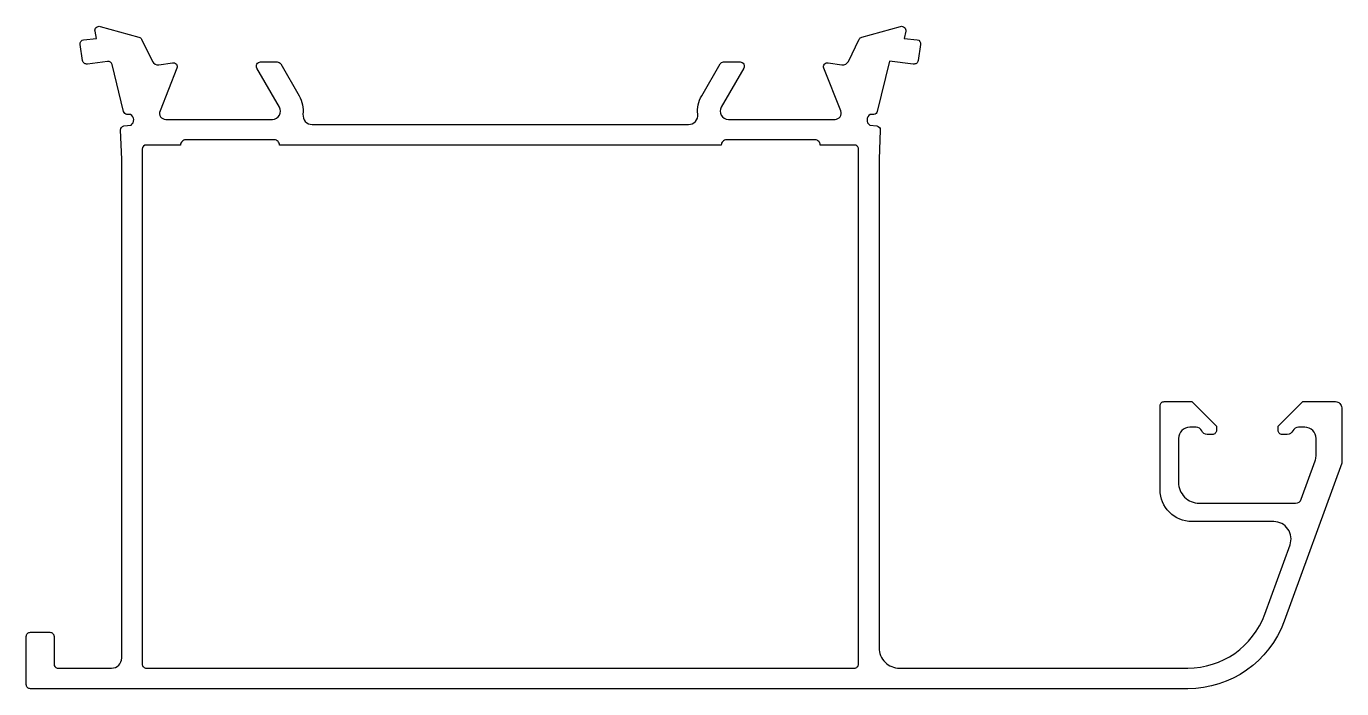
# Model space of a CAD drawing. Extents: x 935.2 to 999.3, y -13.6 to 18.7.
import ezdxf

# ---------------------------------------------------------------- set-up
doc = ezdxf.new("R2010")
doc.units = 0
doc.header["$LTSCALE"] = 15
doc.layers.get('0').update_dxf_attribs({"linetype": 'CONTINUOUS'})

msp = doc.modelspace()

# ---------------------------------------------------------------- linework, layer by layer
msp.add_lwpolyline([(976.539, 14.374), (976.361, 14.37, 0.559912), (976.335, 13.859), (976.688, 13.819), (976.688, 13.819, -0.369591), (976.849, 13.614), (976.79, 12.201), (976.79, -11.627, 0.414214), (977.79, -12.627), (991.832, -12.627, 0.315299), (995.591, -9.995), (996.82, -6.618, 0.520567), (996.022, -5.477), (992.037, -5.477, -0.414214), (990.487, -3.927), (990.487, 0.173, -0.414214), (990.687, 0.373), (992.037, 0.373), (993.237, -0.827), (993.237, -1.027, -0.414214), (993.037, -1.227), (992.787, -1.227, -0.293253), (992.514, -1.052, 0.293253), (992.242, -0.877), (991.937, -0.877, 0.414214), (991.387, -1.427), (991.387, -3.577, 0.414214), (992.387, -4.577), (997.087, -4.577, 0.315299), (997.369, -4.38), (998.048, -2.515, 0.087489), (998.087, -2.292), (998.087, -1.427, 0.414214), (997.537, -0.877), (997.232, -0.877, 0.293253), (996.96, -1.052, -0.293253), (996.687, -1.227), (996.437, -1.227, -0.414214), (996.237, -1.027), (996.237, -0.827), (997.437, 0.373), (999.037, 0.373, -0.414214), (999.337, 0.073), (999.337, -2.627), (996.531, -10.337, -0.315299), (991.832, -13.627), (935.434, -13.627, -0.414214), (935.234, -13.427), (935.234, -11.077, -0.414214), (935.434, -10.877), (936.384, -10.877, -0.414214), (936.584, -11.077), (936.584, -12.427, 0.414214), (936.784, -12.627), (939.383, -12.627, 0.414201), (939.883, -12.127), (939.884, 12.196), (939.825, 13.614, -0.369591), (939.986, 13.819), (940.339, 13.859, 0.559912), (940.313, 14.37), (940.135, 14.374, -0.30129), (939.973, 14.524), (939.412, 16.808, 0.381106), (939.193, 16.959), (938.215, 16.835, -0.426464), (937.98, 17.002), (937.863, 17.793, -0.402069), (938.024, 18.019), (938.651, 18.081), (938.583, 18.438, -0.555633), (938.833, 18.668), (940.722, 18.144, -0.213838), (940.848, 18.04), (941.378, 16.963, 0.325532), (941.691, 16.799), (942.36, 16.898, -0.57735), (942.575, 16.626), (941.75, 14.546, 0.529705), (942.029, 14.136), (947.226, 14.136, 0.57735), (947.573, 14.736), (946.476, 16.636, -0.57735), (946.649, 16.936), (947.457, 16.936, -0.267949), (947.63, 16.836), (948.525, 15.286, -0.157878), (948.718, 14.382, 0.444637), (949.166, 13.886), (967.508, 13.886, 0.444637), (967.956, 14.382, -0.157878), (968.149, 15.286), (969.044, 16.836, -0.267949), (969.217, 16.936), (970.025, 16.936, -0.57735), (970.198, 16.636), (969.101, 14.736, 0.57735), (969.448, 14.136), (974.645, 14.136, 0.529705), (974.924, 14.546), (974.099, 16.626, -0.57735), (974.314, 16.898), (974.983, 16.799, 0.325532), (975.296, 16.963), (975.826, 18.04, -0.213838), (975.952, 18.144), (977.841, 18.668, -0.555633), (978.091, 18.438), (978.023, 18.081), (978.65, 18.019, -0.402069), (978.811, 17.793), (978.694, 17.002, -0.426464), (978.459, 16.835), (977.304, 16.981), (976.701, 14.524, -0.30129), (976.539, 14.374), (976.539, 14.374)], format="xyb")
msp.add_lwpolyline([(941.084, 12.886, 0.414198), (940.884, 12.686), (940.884, -12.427, 0.414217), (941.084, -12.627), (975.59, -12.627, 0.414214), (975.79, -12.427), (975.79, 12.686, 0.414214), (975.59, 12.886), (973.924, 12.886), (973.924, 12.886, 0.414214), (973.674, 13.136), (969.351, 13.136, 0.414214), (969.101, 12.886), (947.573, 12.886), (947.573, 12.886, 0.414214), (947.323, 13.136), (943, 13.136, 0.414214), (942.75, 12.886), (942.75, 12.886)], format="xyb", close=True)

doc.saveas('drawing.dxf')
